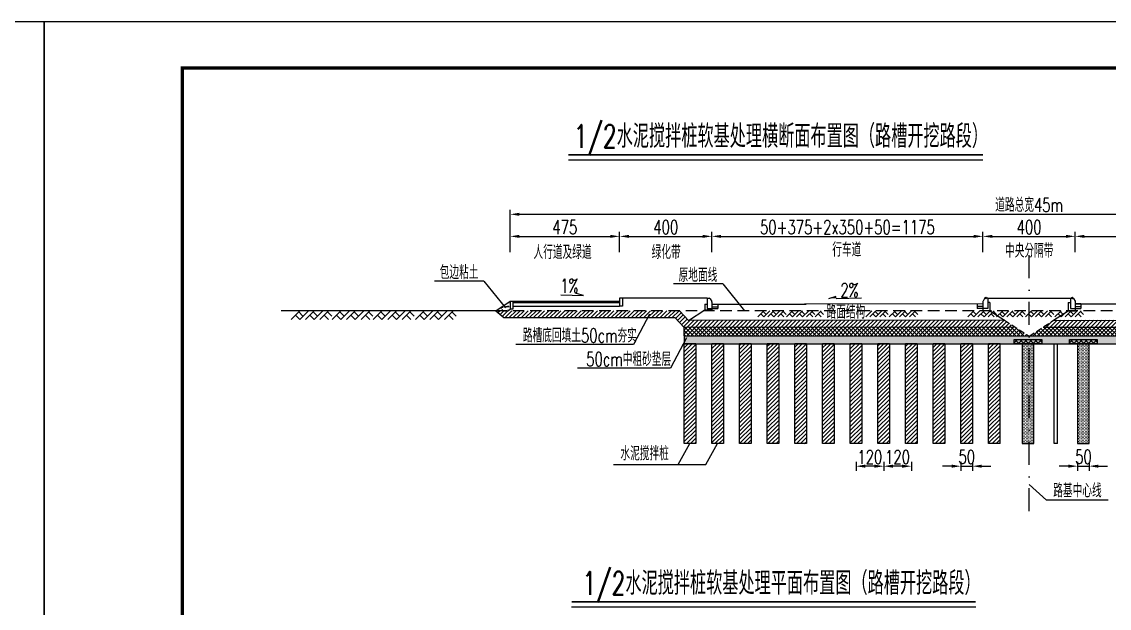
# Model space of a CAD drawing. Extents: x 216 to 3576, y 696 to 993.
# Drawn here: x 1051.2 to 1286.9, y 865.5 to 992.5 of the extents above; entities that cross this region are included whole.
import ezdxf
from ezdxf.enums import TextEntityAlignment as Align

# ---------------------------------------------------------------- set-up
doc = ezdxf.new("R2010")
doc.units = 0
doc.header["$LTSCALE"] = 5
doc.header["$PDMODE"] = 32
doc.header["$PDSIZE"] = 0.3
for name, pattern in [('DASHDOT', [1, 0.5, -0.25, 0, -0.25]), ('DASHED', [19.05, 12.7, -6.35]), ('HIDDEN', [0.375, 0.25, -0.125]), ('RICAD_LTYPE1', [0])]:
    doc.linetypes.add(name, pattern=pattern)
doc.layers.get('0').update_dxf_attribs({"linetype": 'CONTINUOUS'})
doc.layers.get('DEFPOINTS').update_dxf_attribs({"linetype": 'RICAD_LTYPE1'})
for name, color, linetype in [('2', 2, 'HIDDEN'), ('PP-COM', 7, 'CONTINUOUS'), ('YOLLOW', 2, 'CONTINUOUS'), ('图框', 7, 'CONTINUOUS'), ('填充', 8, 'CONTINUOUS'), ('尺寸标注', 4, 'CONTINUOUS'), ('文字', 7, 'CONTINUOUS'), ('次轮廓', 7, 'CONTINUOUS'), ('结构', 7, 'CONTINUOUS'), ('绿化', 3, 'CONTINUOUS'), ('道路结构', 7, 'CONTINUOUS')]:
    doc.layers.add(name, color=color, linetype=linetype)
doc.layers.add('标注', color=4, linetype='CONTINUOUS', lineweight=15)
doc.styles.get("Standard").update_dxf_attribs({"font": 'simplex1.shx', "width": 0.7, "bigfont": 'hztxt.shx'})
doc.dimstyles.new('比例1：200', dxfattribs={"dimtxt": 3, "dimasz": 2, "dimexe": 1, "dimexo": 1, "dimgap": 0.5, "dimtad": 1, "dimlfac": 20, "dimzin": 13, "dimdsep": 46, "dimtxsty": 'Standard', "dimcen": -0.09, "dimclrd": 256, "dimclre": 256, "dimclrt": 7, "dimaunit": 1, "dimadec": 0, "dimazin": 0, "dimtfac": 0.0005, "dimtix": 1, "dimtmove": 2, "dimatfit": 3, "dimfxl": 0, "dimtolj": 1, "dimtzin": 13, "dimarcsym": 0})
pattern_1 = [(45, (-1684.68915, 1.19334), (-0.44194174, 0.44194174), [])]
pattern_2 = [(45, (-1684.68915, 1.19325), (-0.44194174, 0.44194174), [])]
pattern_3 = [(45, (420, 592.9256), (-0.44194174, 0.44194174), [])]
pattern_4 = [(45, (420, 592.9256), (-0.44194174, 0.44194174), []), (135, (420, 592.9256), (-0.44194174, -0.44194174), [])]

# ---------------------------------------------------------------- blocks, each defined once
blk = doc.blocks.new('cs2')
for p, q in [((4729.56, 1070.97), (4729.56, 1069.04)), ((4729.92, 1071.66), (4729.6, 1071.1)), ((4730.59, 1071.79), (4730.14, 1071.79)), ((4730.59, 1071.79), (4730.59, 1069.54)), ((4730.59, 1069.54), (4729.56, 1069.54))]:
    blk.add_line(p, q)
for centre, start, end in [((4729.81, 1070.97), 150.42, 180), ((4730.14, 1071.54), 90, 150.42)]:
    blk.add_arc(centre, 0.25, start, end)
blk.add_point((4730.18, 1071.79))
blk = doc.blocks.new('*D123')
at = {"layer": 'DEFPOINTS', "color": 0}
for p in [(1180.77, 946.06), (1157.02, 941.61), (1180.77, 941.61)]:
    blk.add_point(p, dxfattribs=at)
at = {"layer": '标注', "lineweight": -2}
for p, q in [((1157.02, 942.61), (1157.02, 947.06)), ((1159.02, 946.06), (1178.77, 946.06)), ((1180.77, 942.61), (1180.77, 947.06))]:
    blk.add_line(p, q, dxfattribs=at)
at = {"layer": '标注'}
for points in [[(1159.02, 946.39), (1159.02, 945.73), (1157.02, 946.06)], [(1178.77, 946.39), (1178.77, 945.73), (1180.77, 946.06)]]:
    blk.add_solid(points, dxfattribs=at)
at = {"layer": '标注', "color": 7, "insert": (1168.89, 948.06), "char_height": 3, "attachment_point": 5}
blk.add_mtext('\\A1;475', dxfattribs=at)
blk = doc.blocks.new('*D124')
at = {"layer": 'DEFPOINTS', "color": 0}
for p in [(1200.77, 946.06), (1180.77, 941.61), (1200.77, 941.61)]:
    blk.add_point(p, dxfattribs=at)
at = {"layer": '标注', "lineweight": -2}
for p, q in [((1180.77, 942.61), (1180.77, 947.06)), ((1182.77, 946.06), (1198.77, 946.06)), ((1200.77, 942.61), (1200.77, 947.06))]:
    blk.add_line(p, q, dxfattribs=at)
at = {"layer": '标注'}
for points in [[(1182.77, 946.39), (1182.77, 945.73), (1180.77, 946.06)], [(1198.77, 946.39), (1198.77, 945.73), (1200.77, 946.06)]]:
    blk.add_solid(points, dxfattribs=at)
at = {"layer": '标注', "color": 7, "insert": (1190.77, 948.06), "char_height": 3, "attachment_point": 5}
blk.add_mtext('\\A1;400', dxfattribs=at)
blk = doc.blocks.new('*D125')
at = {"layer": 'DEFPOINTS', "color": 0}
for p in [(1259.52, 946.06), (1200.77, 941.61), (1259.52, 941.61)]:
    blk.add_point(p, dxfattribs=at)
at = {"layer": '标注', "lineweight": -2}
for p, q in [((1200.77, 942.61), (1200.77, 947.06)), ((1202.77, 946.06), (1257.52, 946.06)), ((1259.52, 942.61), (1259.52, 947.06))]:
    blk.add_line(p, q, dxfattribs=at)
at = {"layer": '标注'}
for points in [[(1202.77, 946.39), (1202.77, 945.73), (1200.77, 946.06)], [(1257.52, 946.39), (1257.52, 945.73), (1259.52, 946.06)]]:
    blk.add_solid(points, dxfattribs=at)
at = {"layer": '标注', "color": 7, "insert": (1230.14, 948.06), "char_height": 3, "attachment_point": 5}
blk.add_mtext('\\A1;50+375+2x350+50=1175', dxfattribs=at)
blk = doc.blocks.new('*D126')
at = {"layer": 'DEFPOINTS', "color": 0}
for p in [(1279.52, 946.06), (1259.52, 941.61), (1279.52, 941.61)]:
    blk.add_point(p, dxfattribs=at)
at = {"layer": '标注', "lineweight": -2}
for p, q in [((1259.52, 942.61), (1259.52, 947.06)), ((1261.52, 946.06), (1277.52, 946.06)), ((1279.52, 942.61), (1279.52, 947.06))]:
    blk.add_line(p, q, dxfattribs=at)
at = {"layer": '标注'}
for points in [[(1261.52, 946.39), (1261.52, 945.73), (1259.52, 946.06)], [(1277.52, 946.39), (1277.52, 945.73), (1279.52, 946.06)]]:
    blk.add_solid(points, dxfattribs=at)
at = {"layer": '标注', "color": 7, "insert": (1269.52, 948.06), "char_height": 3, "attachment_point": 5}
blk.add_mtext('\\A1;400', dxfattribs=at)
blk = doc.blocks.new('*D127')
at = {"layer": 'DEFPOINTS', "color": 0}
for p in [(1338.27, 946.06), (1279.52, 941.61), (1338.27, 941.61)]:
    blk.add_point(p, dxfattribs=at)
at = {"layer": '标注', "lineweight": -2}
for p, q in [((1279.52, 942.61), (1279.52, 947.06)), ((1281.52, 946.06), (1336.27, 946.06)), ((1338.27, 942.61), (1338.27, 947.06))]:
    blk.add_line(p, q, dxfattribs=at)
at = {"layer": '标注'}
for points in [[(1281.52, 946.39), (1281.52, 945.73), (1279.52, 946.06)], [(1336.27, 946.39), (1336.27, 945.73), (1338.27, 946.06)]]:
    blk.add_solid(points, dxfattribs=at)
at = {"layer": '标注', "color": 7, "insert": (1308.89, 948.06), "char_height": 3, "attachment_point": 5}
blk.add_mtext('\\A1;50+2x350+375+50=1175', dxfattribs=at)
blk = doc.blocks.new('*D128')
at = {"layer": 'DEFPOINTS', "color": 0}
for p in [(1382.02, 950.84), (1157.02, 941.61), (1382.02, 941.61)]:
    blk.add_point(p, dxfattribs=at)
at = {"layer": '标注', "lineweight": -2}
for p, q in [((1157.02, 944.84), (1157.02, 951.84)), ((1159.02, 950.84), (1380.02, 950.84)), ((1382.02, 944.84), (1382.02, 951.84))]:
    blk.add_line(p, q, dxfattribs=at)
at = {"layer": '标注'}
for points in [[(1159.02, 951.17), (1159.02, 950.51), (1157.02, 950.84)], [(1380.02, 951.17), (1380.02, 950.51), (1382.02, 950.84)]]:
    blk.add_solid(points, dxfattribs=at)
at = {"layer": '标注', "color": 7, "insert": (1269.52, 952.84), "char_height": 3, "attachment_point": 5}
blk.add_mtext('\\A1;道路总宽45m', dxfattribs=at)
blk = doc.blocks.new('*D122')
at = {"layer": 'DEFPOINTS', "color": 0}
for p in [(1280.04, 898.27), (1282.54, 898.27), (1282.54, 896.3)]:
    blk.add_point(p, dxfattribs=at)
at = {"layer": '尺寸标注', "lineweight": -2}
for p, q in [((1278.04, 896.3), (1276.04, 896.3)), ((1280.04, 897.27), (1280.04, 895.3)), ((1280.04, 896.3), (1282.54, 896.3)), ((1282.54, 897.27), (1282.54, 895.3)), ((1284.54, 896.3), (1286.54, 896.3))]:
    blk.add_line(p, q, dxfattribs=at)
at = {"layer": '尺寸标注'}
for points in [[(1278.04, 896.63), (1278.04, 895.96), (1280.04, 896.3)], [(1284.54, 896.63), (1284.54, 895.96), (1282.54, 896.3)]]:
    blk.add_solid(points, dxfattribs=at)
at = {"layer": '尺寸标注', "color": 7, "insert": (1281.29, 898.3), "char_height": 3, "attachment_point": 5}
blk.add_mtext('\\A1;50', dxfattribs=at)
blk = doc.blocks.new('series')
at = {"width": 0.75}
for tag, height, p in [('页码', 4, (-35, -19)), ('图名', 5, (-220, -282)), ('图号', 5, (-20, -282))]:
    blk.add_attdef(tag, text='', height=height, dxfattribs=at).set_placement(p, align=Align.MIDDLE_CENTER)
blk = doc.blocks.new('*D135')
at = {"layer": 'DEFPOINTS', "color": 0}
for p in [(1254.75, 898.27), (1257.25, 898.27), (1257.25, 896.29)]:
    blk.add_point(p, dxfattribs=at)
at = {"layer": '尺寸标注', "lineweight": -2}
for p, q in [((1252.75, 896.29), (1250.75, 896.29)), ((1254.75, 897.27), (1254.75, 895.29)), ((1254.75, 896.29), (1257.25, 896.29)), ((1257.25, 897.27), (1257.25, 895.29)), ((1259.25, 896.29), (1261.25, 896.29))]:
    blk.add_line(p, q, dxfattribs=at)
at = {"layer": '尺寸标注'}
for points in [[(1252.75, 896.63), (1252.75, 895.96), (1254.75, 896.29)], [(1259.25, 896.63), (1259.25, 895.96), (1257.25, 896.29)]]:
    blk.add_solid(points, dxfattribs=at)
at = {"layer": '尺寸标注', "color": 7, "insert": (1256, 898.29), "char_height": 3, "attachment_point": 5}
blk.add_mtext('\\A1;50', dxfattribs=at)
blk = doc.blocks.new('*D136')
at = {"layer": 'DEFPOINTS', "color": 0}
for p in [(1238, 898.24), (1244, 898.24), (1238, 896.29)]:
    blk.add_point(p, dxfattribs=at)
at = {"layer": '尺寸标注', "lineweight": -2}
for p, q in [((1238, 897.24), (1238, 895.29)), ((1242, 896.29), (1240, 896.29)), ((1244, 897.24), (1244, 895.29))]:
    blk.add_line(p, q, dxfattribs=at)
at = {"layer": '尺寸标注'}
for points in [[(1240, 896.63), (1240, 895.96), (1238, 896.29)], [(1242, 896.63), (1242, 895.96), (1244, 896.29)]]:
    blk.add_solid(points, dxfattribs=at)
at = {"layer": '尺寸标注', "color": 7, "insert": (1241, 898.29), "char_height": 3, "attachment_point": 5}
blk.add_mtext('\\A1;120', dxfattribs=at)
blk = doc.blocks.new('*D137')
at = {"layer": 'DEFPOINTS', "color": 0}
for p in [(1232, 898.24), (1238, 898.24), (1232, 896.29)]:
    blk.add_point(p, dxfattribs=at)
at = {"layer": '尺寸标注', "lineweight": -2}
for p, q in [((1232, 897.24), (1232, 895.29)), ((1236, 896.29), (1234, 896.29)), ((1238, 897.24), (1238, 895.29))]:
    blk.add_line(p, q, dxfattribs=at)
at = {"layer": '尺寸标注'}
for points in [[(1234, 896.63), (1234, 895.96), (1232, 896.29)], [(1236, 896.63), (1236, 895.96), (1238, 896.29)]]:
    blk.add_solid(points, dxfattribs=at)
at = {"layer": '尺寸标注', "color": 7, "insert": (1235, 898.29), "char_height": 3, "attachment_point": 5}
blk.add_mtext('\\A1;120', dxfattribs=at)
blk = doc.blocks.new('123')
at = {"color": 7}
blk.add_lwpolyline([(635.99, 695.53), (635.99, 992.53), (215.99, 992.53), (215.99, 695.53)], close=True, dxfattribs=at)

msp = doc.modelspace()

# ---------------------------------------------------------------- hatches: boundary and pattern name
h = msp.add_hatch()
h.set_pattern_fill('ANSI31', color=256, scale=5, style=0)
h.set_pattern_definition([(45, (-1684.68915, 1.1911), (-0.44194174, 0.44194174), [])])
h.paths.add_polyline_path([(1197.24636, 922.81229), (1197.24636, 901.21229), (1194.74636, 901.21229), (1194.74636, 922.81229)])
h = msp.add_hatch()
h.set_pattern_fill('ANSI31', color=256, scale=5, style=0)
h.set_pattern_definition(pattern_2)
h.paths.add_polyline_path([(1203.24636, 922.81229), (1203.24636, 901.21229), (1200.74636, 901.21229), (1200.74636, 922.81229)])
h = msp.add_hatch()
h.set_pattern_fill('ANSI31', color=256, scale=5, style=0)
h.set_pattern_definition(pattern_2)
h.paths.add_polyline_path([(1209.24636, 922.81229), (1209.24636, 901.21229), (1206.74636, 901.21229), (1206.74636, 922.81229)])
h = msp.add_hatch()
h.set_pattern_fill('ANSI31', color=256, scale=5, style=0)
h.set_pattern_definition([(45, (-1684.68915, 1.1935), (-0.44194174, 0.44194174), [])])
h.paths.add_polyline_path([(1215.24636, 922.81039), (1215.24636, 901.21039), (1212.74636, 901.21039), (1212.74636, 922.81039)])
h = msp.add_hatch()
h.set_pattern_fill('ANSI31', color=256, scale=5, style=0)
h.set_pattern_definition(pattern_1)
h.paths.add_polyline_path([(1221.24636, 922.80802), (1221.24636, 901.20802), (1218.74636, 901.20802), (1218.74636, 922.80802)])
h = msp.add_hatch()
h.set_pattern_fill('ANSI31', color=256, scale=5, style=0)
h.set_pattern_definition(pattern_1)
h.paths.add_polyline_path([(1227.24636, 922.80802), (1227.24636, 901.20802), (1224.74636, 901.20802), (1224.74636, 922.80802)])
h = msp.add_hatch()
h.set_pattern_fill('ANSI31', color=256, scale=5, style=0)
h.set_pattern_definition(pattern_1)
h.paths.add_polyline_path([(1233.24636, 922.80802), (1233.24636, 901.20802), (1230.74636, 901.20802), (1230.74636, 922.80802)])
h = msp.add_hatch()
h.set_pattern_fill('ANSI31', color=256, scale=5, style=0)
h.set_pattern_definition(pattern_1)
h.paths.add_polyline_path([(1239.24636, 922.80802), (1239.24636, 901.20802), (1236.74636, 901.20802), (1236.74636, 922.80802)])
h = msp.add_hatch()
h.set_pattern_fill('ANSI31', color=256, scale=5, style=0)
h.set_pattern_definition(pattern_1)
h.paths.add_polyline_path([(1245.24636, 922.80802), (1245.24636, 901.20802), (1242.74636, 901.20802), (1242.74636, 922.80802)])
h = msp.add_hatch()
h.set_pattern_fill('ANSI31', color=256, scale=5, style=0)
h.set_pattern_definition(pattern_1)
h.paths.add_polyline_path([(1251.24636, 922.80802), (1251.24636, 901.20802), (1248.74636, 901.20802), (1248.74636, 922.80802)])
h = msp.add_hatch()
h.set_pattern_fill('ANSI31', color=256, scale=5, style=0)
h.set_pattern_definition(pattern_1)
h.paths.add_polyline_path([(1257.24636, 922.80802), (1257.24636, 901.20802), (1254.74636, 901.20802), (1254.74636, 922.80802)])
h = msp.add_hatch()
h.set_pattern_fill('ANSI31', color=256, scale=5, style=0)
h.set_pattern_definition(pattern_1)
h.paths.add_polyline_path([(1263.24636, 922.80802), (1263.24636, 901.20802), (1260.74636, 901.20802), (1260.74636, 922.80802)])
at = {"layer": 'YOLLOW'}
h = msp.add_hatch(dxfattribs=at)
h.set_pattern_fill('AR-CONC', color=256, scale=0.25, style=0)
h.set_pattern_definition([(50, (420, 592.9256), (1.7931505, -0.1568803), [0.1875, -2.0625]), (355, (420, 592.9256), (-0.3468783, 1.8804803), [0.15, -1.65]), (100.4514, (420.1494, 592.9125), (1.4462735, 1.723599), [0.1593505, -1.7528553]), (46.1842, (420, 593.4256), (2.6681026, -0.4137975), [0.28125, -3.09375]), (96.6356, (420.2223, 593.3911), (2.336657, 2.435295), [0.239026, -2.6292825]), (351.1842, (420, 593.4256), (2.336655, 2.4352965), [0.225, -2.475]), (21, (420.25, 593.3006), (1.4922676, -1.0065472), [0.1875, -2.0625]), (326, (420.25, 593.3006), (0.6082883, 1.812875), [0.15, -1.65]), (71.4514, (420.3744, 593.2167), (2.1005566, 0.8063262), [0.1593505, -1.7528553]), (37.5, (420, 592.9256), (0.03039964, 0.83223463), [0, -1.63, 0, -1.675, 0, -1.65625]), (7.5, (420, 592.9256), (0.6576738, 0.9860293), [0, -0.955, 0, -1.5925, 0, -0.63125]), (327.5, (419.4425, 592.9256), (1.3345561, -0.0563872), [0, -0.625, 0, -1.95, 0, -2.5875]), (317.5, (419.1925, 592.9256), (1.4579654, 0.2502625), [0, -0.8125, 0, -1.295, 0, -1.8375])])
h.paths.add_polyline_path([(1157.01933, 932.02219), (1153.9225, 929.95764), (1156.52642, 929.95764), (1157.01933, 930.28625)])
h = msp.add_hatch(dxfattribs=at)
h.set_pattern_fill('ANSI31', color=256, scale=5, style=0)
h.set_pattern_definition(pattern_3)
h.paths.add_polyline_path([(1153.9225, 929.95764), (1155.65935, 928.45764), (1192.75568, 928.45764), (1194.74946, 926.32868), (1266.48985, 926.41183), (1264.17968, 927.9092), (1195.70191, 927.8298), (1193.70917, 929.95764)])
h = msp.add_hatch(dxfattribs=at)
h.set_pattern_fill('ANSI31', color=256, scale=5, style=0)
h.set_pattern_definition(pattern_3)
h.paths.add_polyline_path([(1274.84206, 927.89824), (1272.53604, 926.40356), (1344.29036, 926.40356), (1346.28297, 928.45764), (1383.3793, 928.45764), (1385.09015, 929.95764), (1345.32948, 929.95764), (1343.33675, 927.8298)])
h = msp.add_hatch(dxfattribs=at)
h.set_pattern_fill('AR-SAND', color=256, style=0)
h.set_pattern_definition([(37.5, (420, 592.9256), (-0.0629934, 1.9268238), [0, -1.52, 0, -1.7, 0, -1.625]), (7.5, (420, 592.9256), (1.769777, 2.822146), [0, -0.82, 0, -1.37, 0, -0.525]), (327.5, (418.77, 592.9256), (3.114142, 0.005659), [0, -0.5, 0, -1.8, 0, -2.35]), (317.5, (418.77, 592.9256), (3.0061266, 0.8776756), [0, -0.25, 0, -1.18, 0, -1.35])])
edge = h.paths.add_edge_path()
edge.add_line((1194.74786, 924.51239), (1194.74636, 922.81093))
edge.add_line((1194.74636, 922.81093), (1344.29022, 922.84533))
edge.add_line((1344.29022, 922.84533), (1344.28987, 924.38054))
edge.add_line((1344.28987, 924.38054), (1194.74786, 924.51228))
at = {"layer": '填充'}
h = msp.add_hatch(dxfattribs=at)
h.set_pattern_fill('ANSI37', color=256, scale=5, style=0)
h.set_pattern_definition(pattern_4)
h.paths.add_polyline_path([(1194.74946, 926.32743), (1194.74786, 924.51239), (1269.51974, 924.44646), (1266.48985, 926.41183)])
h = msp.add_hatch(dxfattribs=at)
h.set_pattern_fill('ANSI37', color=256, scale=5, style=0)
h.set_pattern_definition(pattern_4)
h.paths.add_polyline_path([(1272.53604, 926.40356), (1269.51974, 924.44646), (1344.29161, 924.38054), (1344.29036, 926.40356)])
at = {"layer": '尺寸标注'}
h = msp.add_hatch(dxfattribs=at)
h.set_pattern_fill('ANSI37', color=8, scale=6, style=0)
h.set_pattern_definition([(135, (2492.30475, 298.19584), (0.5303301, 0.5303301), []), (45, (2492.30475, 298.19584), (0.5303301, -0.5303301), [])])
h.paths.add_polyline_path([(1272.29051, 922.81053), (1266.29051, 922.81053), (1266.29134, 923.74653), (1272.29051, 923.74653)])
h = msp.add_hatch(dxfattribs=at)
h.set_pattern_fill('ANSI37', color=8, scale=6, style=0)
h.set_pattern_definition([(135, (2504.30475, 298.19584), (0.5303301, 0.5303301), []), (45, (2504.30475, 298.19584), (0.5303301, -0.5303301), [])])
h.paths.add_polyline_path([(1284.29051, 922.81053), (1278.29051, 922.81053), (1278.29134, 923.74653), (1284.29051, 923.74653)])
at = {"layer": '次轮廓'}
h = msp.add_hatch(dxfattribs=at)
h.set_pattern_fill('DOTS', color=256, scale=5, style=0)
h.set_pattern_definition([(180, (2540.30475, 298.19584), (-0.15625, 0.3125), [0, -0.3125])])
h.paths.add_polyline_path([(1268.04051, 922.81053), (1268.04051, 901.21053), (1270.54051, 901.21053), (1270.54051, 922.81053)])
h = msp.add_hatch(dxfattribs=at)
h.set_pattern_fill('DOTS', color=256, scale=5, style=0)
h.set_pattern_definition([(180, (2552.30475, 298.19584), (-0.15625, 0.3125), [0, -0.3125])])
h.paths.add_polyline_path([(1280.04051, 922.81053), (1280.04051, 901.21053), (1282.54051, 901.21053), (1282.54051, 922.81053)])

# ---------------------------------------------------------------- linework, layer by layer
for p, q in [((1169.66947, 962.64048), (1259.52152, 962.64048)), ((1153.9225, 929.95764), (1157.01933, 932.02219)), ((1157.01933, 932.02219), (1180.76933, 932.02219)), ((1157.61933, 931.72219), (1180.76933, 931.72219)), ((1199.22752, 931.40814), (1199.74655, 931.40814)), ((1199.22752, 931.40814), (1199.74655, 931.40814)), ((1199.22752, 931.40814), (1199.22752, 930.15814)), ((1199.74655, 932.65814), (1199.74655, 930.40814)), ((1199.74655, 932.65814), (1200.19805, 932.65814)), ((1200.41547, 932.53155), (1200.73674, 931.96554)), ((1200.76933, 931.84213), (1200.76933, 930.15814)), ((1200.76933, 931.40814), (1219.51933, 931.40814)), ((1200.76933, 931.40814), (1200.76933, 930.15814)), ((1200.76933, 931.40814), (1200.76933, 930.10814)), ((1202.01933, 931.40814), (1202.01933, 930.80814)), ((1202.01933, 931.20814), (1202.01933, 931.00814)), ((1219.51933, 931.40814), (1221.1801, 931.40814)), ((1259.51933, 931.45764), (1220.85056, 931.40814)), ((1258.26933, 931.45764), (1258.26933, 930.85764)), ((1258.26933, 931.25764), (1258.26933, 931.05764)), ((1259.51933, 931.45764), (1259.51933, 930.15764)), ((1261.01933, 931.70764), (1260.5421, 931.70764)), ((1261.01933, 931.70764), (1261.01933, 929.95764)), ((1278.01933, 931.70764), (1278.49655, 931.70764)), ((1278.01933, 931.70764), (1278.01933, 929.95764)), ((1279.51933, 931.45764), (1279.51933, 930.15764)), ((1280.76933, 931.45764), (1279.51933, 931.45764)), ((1279.51933, 931.45356), (1318.1881, 931.45356)), ((1280.76933, 931.45764), (1280.76933, 931.30764)), ((1280.76933, 931.45764), (1280.76933, 931.25764)), ((1280.76933, 931.45764), (1280.76933, 930.85764)), ((1280.76933, 931.25764), (1280.76933, 931.05764)), ((1153.9225, 929.95764), (1107.41522, 929.95764)), ((1156.52642, 929.95764), (1157.01933, 930.28625)), ((1157.61933, 930.92219), (1180.76933, 930.92219)), ((1195.70191, 927.8298), (1199.22752, 930.15814)), ((1199.22752, 930.15814), (1200.76933, 930.15814)), ((1199.74655, 930.40814), (1200.76933, 930.40814)), ((1200.76933, 930.80814), (1202.01933, 930.80814)), ((1200.76933, 930.40814), (1202.01933, 930.40814)), ((1200.77322, 930.37838), (1200.77322, 930.37838)), ((1202.01933, 931.00814), (1202.01933, 930.40814)), ((1258.26933, 931.05764), (1258.26933, 930.50764)), ((1258.26933, 930.95764), (1258.26933, 930.65764)), ((1259.51933, 930.85764), (1258.26933, 930.85764)), ((1258.26933, 930.85764), (1258.26933, 930.45764)), ((1258.26933, 930.65764), (1258.26933, 930.45764)), ((1259.51933, 930.45764), (1258.26933, 930.45764)), ((1261.01933, 929.95764), (1259.51933, 929.95764)), ((1261.01933, 929.95764), (1264.17968, 927.9092)), ((1274.84206, 927.89824), (1278.01933, 929.95764)), ((1278.01933, 929.95764), (1279.51933, 929.95764)), ((1279.51933, 930.85764), (1280.76933, 930.85764)), ((1279.51933, 930.45764), (1280.76933, 930.45764)), ((1280.76933, 931.05764), (1280.76933, 930.50764)), ((1280.76933, 930.95764), (1280.76933, 930.65764)), ((1280.76933, 930.85764), (1280.76933, 930.45764)), ((1280.76933, 930.65764), (1280.76933, 930.45764)), ((1194.74636, 901.21229), (1194.74636, 922.81229)), ((1197.24636, 922.81074), (1194.74636, 922.81093)), ((1197.24636, 922.81229), (1197.24636, 901.21229)), ((1200.74636, 901.21229), (1200.74636, 922.81229)), ((1203.24636, 922.8121), (1200.74636, 922.81229)), ((1203.24636, 922.81229), (1203.24636, 901.21229)), ((1206.74636, 901.21229), (1206.74636, 922.81229)), ((1209.24636, 922.81202), (1206.74636, 922.8122)), ((1209.24636, 922.81229), (1209.24636, 901.21229)), ((1215.24636, 922.81229), (1212.74636, 922.81248)), ((1212.74636, 901.21039), (1212.74636, 922.81039)), ((1215.24636, 922.81039), (1215.24636, 901.21039)), ((1221.24636, 922.8121), (1218.74636, 922.81229)), ((1218.74636, 901.20802), (1218.74636, 922.80802)), ((1221.24636, 922.80802), (1221.24636, 901.20802)), ((1227.24636, 922.8121), (1224.74636, 922.81229)), ((1224.74636, 901.20802), (1224.74636, 922.80802)), ((1227.24636, 922.80802), (1227.24636, 901.20802)), ((1233.24636, 922.8121), (1230.74636, 922.81229)), ((1230.74636, 901.20802), (1230.74636, 922.80802)), ((1233.24636, 922.80802), (1233.24636, 901.20802)), ((1239.24636, 922.8121), (1236.74636, 922.81229)), ((1236.74636, 901.20802), (1236.74636, 922.80802)), ((1239.24636, 922.80802), (1239.24636, 901.20802)), ((1245.24636, 922.80802), (1242.74636, 922.80821)), ((1242.74636, 901.20802), (1242.74636, 922.80802)), ((1245.24636, 922.80802), (1245.24636, 901.20802)), ((1251.24636, 922.8121), (1248.74636, 922.81229)), ((1248.74636, 901.20802), (1248.74636, 922.80802)), ((1251.24636, 922.80802), (1251.24636, 901.20802)), ((1257.24636, 922.8121), (1254.74636, 922.81229)), ((1254.74636, 901.20802), (1254.74636, 922.80802)), ((1257.24636, 922.80802), (1257.24636, 901.20802)), ((1263.24636, 922.8121), (1260.74636, 922.81229)), ((1260.74636, 901.20802), (1260.74636, 922.80802)), ((1197.24636, 901.21229), (1194.74636, 901.21229)), ((1203.24636, 901.21229), (1200.74636, 901.21229)), ((1209.24636, 901.21229), (1206.74636, 901.21229)), ((1215.24636, 901.21039), (1212.74636, 901.21039)), ((1221.24636, 901.20802), (1218.74636, 901.20802)), ((1227.24636, 901.20802), (1224.74636, 901.20802)), ((1233.24636, 901.20802), (1230.74636, 901.20802)), ((1239.24636, 901.20802), (1236.74636, 901.20802)), ((1245.24636, 901.20802), (1242.74636, 901.20802)), ((1251.24636, 901.20802), (1248.74636, 901.20802)), ((1257.24636, 901.20802), (1254.74636, 901.20802)), ((1263.24636, 901.20802), (1260.74636, 901.20802)), ((1170.34817, 865.8494), (1257.95914, 865.8494))]:
    msp.add_line(p, q)
at = {"linetype": 'Continuous'}
for p, q in [((1279.51933, 931.45764), (1279.51933, 931.45764)), ((1200.76933, 930.80814), (1200.76933, 930.80814)), ((1200.76933, 930.30814), (1200.76933, 930.30814)), ((1279.51933, 930.85764), (1279.51933, 930.85764)), ((1279.51933, 930.35764), (1279.51933, 930.35764))]:
    msp.add_line(p, q, dxfattribs=at)
at = {"linetype": 'HIDDEN', "ltscale": 2}
msp.add_line((1385.09015, 929.95764), (1153.9225, 929.95764), dxfattribs=at)
at = {"color": 2}
for p, q in [((1187.25221, 929.18256), (1183.75282, 922.62012)), ((1195.27279, 924.06175), (1191.7734, 917.49931)), ((1183.75282, 922.62012), (1158.28662, 922.62012)), ((1191.7734, 917.49931), (1171.63158, 917.49931)), ((1193.43476, 896.66016), (1195.99636, 901.21229)), ((1199.43476, 896.66016), (1201.99636, 901.21229)), ((1179.41343, 896.66016), (1199.43476, 896.66016))]:
    msp.add_line(p, q, dxfattribs=at)
at = {"linetype": 'DASHED', "ltscale": 0.02}
for p, q in [((1264.17968, 927.9092), (1269.51933, 924.44822)), ((1269.51933, 924.44822), (1274.84206, 927.89824))]:
    msp.add_line(p, q, dxfattribs=at)
at = {"const_width": 0.4}
for points in [[(1169.66947, 963.71486), (1259.52152, 963.71486)], [(1170.34817, 866.92378), (1257.95914, 866.92378)]]:
    msp.add_lwpolyline(points, dxfattribs=at)
at = {"color": 7}
msp.add_lwpolyline([(1167.98626, 933.38271), (1172.95147, 933.28341), (1171.43568, 933.67261)], dxfattribs=at)
for centre, start, end in [((1200.19805, 932.40814), 29.5799619, 90), ((1200.51933, 931.84213), 0, 29.5799619)]:
    msp.add_arc(centre, 0.25, start, end)
at = {"layer": '2', "linetype": 'DASHDOT', "ltscale": 2}
msp.add_line((1269.51933, 886.51879), (1269.51933, 945.46933), dxfattribs=at)
at = {"layer": 'YOLLOW'}
for p, q in [((1151.3257, 936.37142), (1140.64877, 936.37142)), ((1151.3257, 936.37142), (1156.05034, 930.57161)), ((1203.1094, 935.75745), (1192.43247, 935.75745)), ((1203.1094, 935.75745), (1207.83404, 929.95764)), ((1111.42172, 929.95764), (1109.54672, 928.08264)), ((1111.42172, 928.08264), (1110.48422, 929.02014)), ((1112.12882, 928.78975), (1111.19132, 929.72725)), ((1113.29672, 929.95764), (1111.42172, 928.08264)), ((1114.54672, 929.95764), (1112.67172, 928.08264)), ((1114.54672, 928.08264), (1113.60922, 929.02014)), ((1115.25382, 928.78975), (1114.31632, 929.72725)), ((1116.42172, 929.95764), (1114.54672, 928.08264)), ((1117.67172, 929.95764), (1115.79672, 928.08264)), ((1117.67172, 928.08264), (1116.73422, 929.02014)), ((1118.37882, 928.78975), (1117.44132, 929.72725)), ((1120.3322, 929.95764), (1118.4572, 928.08264)), ((1120.3322, 928.08264), (1119.3947, 929.02014)), ((1121.03931, 928.78975), (1120.10181, 929.72725)), ((1122.2072, 929.95764), (1120.3322, 928.08264)), ((1123.4572, 929.95764), (1121.5822, 928.08264)), ((1123.4572, 928.08264), (1122.5197, 929.02014)), ((1124.16431, 928.78975), (1123.22681, 929.72725)), ((1125.3322, 929.95764), (1123.4572, 928.08264)), ((1126.5822, 929.95764), (1124.7072, 928.08264)), ((1126.5822, 928.08264), (1125.6447, 929.02014)), ((1127.28931, 928.78975), (1126.35181, 929.72725)), ((1129.24268, 929.95764), (1127.36768, 928.08264)), ((1129.24268, 928.08264), (1128.30518, 929.02014)), ((1129.94979, 928.78975), (1129.01229, 929.72725)), ((1131.11768, 929.95764), (1129.24268, 928.08264)), ((1132.36768, 929.95764), (1130.49268, 928.08264)), ((1132.36768, 928.08264), (1131.43018, 929.02014)), ((1133.07479, 928.78975), (1132.13729, 929.72725)), ((1134.24268, 929.95764), (1132.36768, 928.08264)), ((1135.49268, 929.95764), (1133.61768, 928.08264)), ((1135.49268, 928.08264), (1134.55518, 929.02014)), ((1136.19979, 928.78975), (1135.26229, 929.72725)), ((1138.39898, 929.95764), (1136.52398, 928.08264)), ((1138.39898, 928.08264), (1137.46148, 929.02014)), ((1139.10608, 928.78975), (1138.16858, 929.72725)), ((1140.27398, 929.95764), (1138.39898, 928.08264)), ((1141.52398, 929.95764), (1139.64898, 928.08264)), ((1141.52398, 928.08264), (1140.58648, 929.02014)), ((1142.23108, 928.78975), (1141.29358, 929.72725)), ((1143.39898, 929.95764), (1141.52398, 928.08264)), ((1144.64898, 929.95764), (1142.77398, 928.08264)), ((1144.64898, 928.08264), (1143.71148, 929.02014)), ((1145.35608, 928.78975), (1144.41858, 929.72725)), ((1212.00261, 929.95764), (1210.69011, 928.64514)), ((1212.00261, 928.64514), (1211.34636, 929.30139)), ((1212.49758, 929.14011), (1211.84133, 929.79636)), ((1213.31511, 929.95764), (1212.00261, 928.64514)), ((1214.19011, 929.95764), (1212.87761, 928.64514)), ((1214.19011, 928.64514), (1213.53386, 929.30139)), ((1214.68508, 929.14011), (1214.02883, 929.79636)), ((1215.50261, 929.95764), (1214.19011, 928.64514)), ((1216.37761, 929.95764), (1215.06511, 928.64514)), ((1216.37761, 928.64514), (1215.72136, 929.30139)), ((1216.87258, 929.14011), (1216.21633, 929.79636)), ((1218.23995, 929.95764), (1216.92745, 928.64514)), ((1218.23995, 928.64514), (1217.5837, 929.30139)), ((1218.73492, 929.14011), (1218.07867, 929.79636)), ((1219.55245, 929.95764), (1218.23995, 928.64514)), ((1220.42745, 929.95764), (1219.11495, 928.64514)), ((1220.42745, 928.64514), (1219.7712, 929.30139)), ((1220.92242, 929.14011), (1220.26617, 929.79636)), ((1221.73995, 929.95764), (1220.42745, 928.64514)), ((1222.61495, 929.95764), (1221.30245, 928.64514)), ((1222.61495, 928.64514), (1221.9587, 929.30139)), ((1223.10992, 929.14011), (1222.45367, 929.79636)), ((1224.47729, 929.95764), (1223.16479, 928.64514)), ((1224.47729, 928.64514), (1223.82104, 929.30139)), ((1224.97226, 929.14011), (1224.31601, 929.79636)), ((1235.4357, 929.95764), (1234.1232, 928.64514)), ((1236.3107, 929.95764), (1234.9982, 928.64514)), ((1236.3107, 928.64514), (1235.65445, 929.30139)), ((1236.80568, 929.14011), (1236.14943, 929.79636)), ((1237.6232, 929.95764), (1236.3107, 928.64514)), ((1238.4982, 929.95764), (1237.1857, 928.64514)), ((1238.4982, 928.64514), (1237.84195, 929.30139)), ((1238.99318, 929.14011), (1238.33693, 929.79636)), ((1240.53261, 929.95764), (1239.22011, 928.64514)), ((1240.53261, 928.64514), (1239.87636, 929.30139)), ((1241.02758, 929.14011), (1240.37133, 929.79636)), ((1241.84511, 929.95764), (1240.53261, 928.64514)), ((1242.72011, 929.95764), (1241.40761, 928.64514)), ((1242.72011, 928.64514), (1242.06386, 929.30139)), ((1243.21508, 929.14011), (1242.55883, 929.79636)), ((1244.03261, 929.95764), (1242.72011, 928.64514)), ((1244.90761, 929.95764), (1243.59511, 928.64514)), ((1244.90761, 928.64514), (1244.25136, 929.30139)), ((1245.40258, 929.14011), (1244.74633, 929.79636)), ((1257.56038, 929.95764), (1256.24788, 928.64514)), ((1257.56038, 928.64514), (1256.90413, 929.30139)), ((1258.05536, 929.14011), (1257.39911, 929.79636)), ((1258.87288, 929.95764), (1257.56038, 928.64514)), ((1259.74788, 929.95764), (1258.43538, 928.64514)), ((1259.74788, 928.64514), (1259.09163, 929.30139)), ((1260.24286, 929.14011), (1259.58661, 929.79636)), ((1261.06038, 929.95764), (1259.74788, 928.64514)), ((1261.93538, 929.95764), (1260.62288, 928.64514)), ((1261.93538, 928.64514), (1261.27913, 929.30139)), ((1262.43036, 929.14011), (1261.77411, 929.79636)), ((1263.79772, 929.95764), (1262.48522, 928.64514)), ((1263.79772, 928.64514), (1263.14147, 929.30139)), ((1264.2927, 929.14011), (1263.63645, 929.79636)), ((1265.11022, 929.95764), (1263.79772, 928.64514)), ((1265.98522, 929.95764), (1264.67272, 928.64514)), ((1265.98522, 928.64514), (1265.32897, 929.30139)), ((1266.4802, 929.14011), (1265.82395, 929.79636)), ((1267.29772, 929.95764), (1265.98522, 928.64514)), ((1268.17272, 929.95764), (1266.86022, 928.64514)), ((1268.17272, 928.64514), (1267.51647, 929.30139)), ((1268.6677, 929.14011), (1268.01145, 929.79636)), ((1270.03506, 929.95764), (1268.72256, 928.64514)), ((1270.03506, 928.64514), (1269.37881, 929.30139)), ((1270.53004, 929.14011), (1269.87379, 929.79636)), ((1271.34756, 929.95764), (1270.03506, 928.64514)), ((1272.22256, 929.95764), (1270.91006, 928.64514)), ((1272.22256, 928.64514), (1271.56631, 929.30139)), ((1272.71754, 929.14011), (1272.06129, 929.79636)), ((1273.53506, 929.95764), (1272.22256, 928.64514)), ((1274.41006, 929.95764), (1273.09756, 928.64514)), ((1274.41006, 928.64514), (1273.75381, 929.30139)), ((1274.90504, 929.14011), (1274.24879, 929.79636)), ((1276.44446, 929.95764), (1275.13196, 928.64514)), ((1276.44446, 928.64514), (1275.78821, 929.30139)), ((1276.93944, 929.14011), (1276.28319, 929.79636)), ((1277.75696, 929.95764), (1276.44446, 928.64514)), ((1278.63196, 929.95764), (1277.31946, 928.64514)), ((1278.63196, 928.64514), (1277.97571, 929.30139)), ((1279.12694, 929.14011), (1278.47069, 929.79636)), ((1279.94446, 929.95764), (1278.63196, 928.64514)), ((1280.81946, 929.95764), (1279.50696, 928.64514)), ((1280.81946, 928.64514), (1280.16321, 929.30139)), ((1281.31444, 929.14011), (1280.65819, 929.79636))]:
    msp.add_line(p, q, dxfattribs=at)
at = {"layer": '图框', "const_width": 0.7}
msp.add_lwpolyline([(1465.99162, 982.52876), (1085.99162, 982.52876), (1085.99162, 705.52876), (1465.99162, 705.52876), (1465.99162, 982.52876)], dxfattribs=at)
at = {"layer": '尺寸标注', "color": 1}
for p, q in [((1194.74786, 924.51239), (1194.74636, 922.81229)), ((1194.74786, 924.51239), (1344.29161, 924.38054)), ((1194.74636, 922.81229), (1344.29023, 922.81229))]:
    msp.add_line(p, q, dxfattribs=at)
at = {"layer": '尺寸标注'}
for points in [[(1272.29051, 922.81053), (1266.29051, 922.81053), (1266.29134, 923.74653), (1272.29051, 923.74653), (1272.29051, 922.81053)], [(1284.29051, 922.81053), (1278.29051, 922.81053), (1278.29134, 923.74653), (1284.29051, 923.74653), (1284.29051, 922.81053)]]:
    msp.add_lwpolyline(points, dxfattribs=at)
at = {"layer": '文字', "ltscale": 10}
for p, q in [((1226.12198, 932.58754, -0.05458), (1227.71553, 933.08292, -0.05458)), ((1227.72305, 932.63973, -0.05458), (1233.17702, 932.73602, -0.05458))]:
    msp.add_line(p, q, dxfattribs=at)
at = {"layer": '文字', "color": 2}
for p, q in [((1273.28897, 888.94743), (1269.51883, 892.34425)), ((1286.63943, 888.94743), (1273.28897, 888.94743))]:
    msp.add_line(p, q, dxfattribs=at)
at = {"layer": '文字', "ltscale": 10}
msp.add_solid([(1226.12198, 932.58754, -0.05458), (1227.71553, 933.08292, -0.05458), (1227.72305, 932.63973, -0.05458)], dxfattribs=at)
at = {"layer": '次轮廓'}
for p, q in [((1263.24636, 901.20802), (1263.24636, 922.80802)), ((1274.94051, 901.21053), (1274.94051, 922.81053)), ((1275.64051, 901.21053), (1275.64051, 922.81053)), ((1275.64051, 901.21053), (1274.94051, 901.21053))]:
    msp.add_line(p, q, dxfattribs=at)
at = {"layer": '结构', "color": 1, "linetype": 'DASHED', "ltscale": 5}
for p, q in [((1268.04051, 922.81053), (1268.04051, 901.21053)), ((1270.54051, 901.21053), (1270.54051, 922.81053)), ((1280.04051, 922.81053), (1280.04051, 901.21053)), ((1282.54051, 901.21053), (1282.54051, 922.81053)), ((1268.04051, 901.21053), (1270.54051, 901.21053)), ((1280.04051, 901.21053), (1282.54051, 901.21053))]:
    msp.add_line(p, q, dxfattribs=at)
at = {"layer": '绿化'}
for p, q in [((1199.74655, 932.65814), (1180.76933, 932.65814)), ((1260.5421, 932.70764), (1278.49655, 932.70764)), ((1194.74786, 924.51239), (1194.74946, 926.32743))]:
    msp.add_line(p, q, dxfattribs=at)
for points in [[(1153.9225, 929.95764), (1155.65935, 928.45764), (1192.75568, 928.45764), (1194.74946, 926.32743)], [(1264.17968, 927.9092), (1195.70191, 927.8298), (1193.70917, 929.95764)], [(1272.53604, 926.40356), (1344.29165, 926.40356), (1346.28297, 928.45764), (1383.3793, 928.45764), (1385.11616, 929.95764)], [(1274.84206, 927.89824), (1343.33675, 927.8298), (1345.32948, 929.95764)], [(1266.48985, 926.41183), (1194.74946, 926.32743)]]:
    msp.add_lwpolyline(points, dxfattribs=at)
at = {"layer": '道路结构'}
for p, q in [((1157.01933, 932.02219), (1157.01933, 930.28625)), ((1157.61933, 932.02219), (1157.61933, 930.28625)), ((1180.76933, 932.65814), (1180.76933, 930.92219)), ((1181.36933, 932.65814), (1181.36933, 930.92219)), ((1157.61933, 930.28625), (1157.01933, 930.28625)), ((1181.36933, 930.92219), (1180.76933, 930.92219))]:
    msp.add_line(p, q, dxfattribs=at)

# ---------------------------------------------------------------- block references
at = {"layer": 'PP-COM'}
msp.add_blockref('cs2', (-3470.04563, -139.08138), dxfattribs=at)
at = {"layer": 'PP-COM', "xscale": -1}
msp.add_blockref('cs2', (6009.08428, -139.08138), dxfattribs=at)
at = {"layer": '图框'}
ref = msp.add_blockref('series', (1475.99162, 992.52876), dxfattribs=at)
ref.add_attrib('页码', '第  3  页     共  8  页', dxfattribs={"layer": '0', "height": 4, "width": 0.7}).set_placement((1440.99162, 973.52876), align=Align.MIDDLE_CENTER)
ref.add_attrib('图名', '特殊路基处理设计图', dxfattribs={"layer": '0', "height": 5, "width": 0.7}).set_placement((1255.99162, 710.52876), align=Align.MIDDLE_CENTER)
ref.add_attrib('图号', 'S3-17', dxfattribs={"layer": '0', "height": 5, "width": 0.7}).set_placement((1455.99162, 710.52876), align=Align.MIDDLE_CENTER)
at = {"layer": '尺寸标注'}
for p in [(420, 0), (840, 0)]:
    msp.add_blockref('123', p, dxfattribs=at)

# ---------------------------------------------------------------- texts
at = {"color": 7, "width": 0.7}
for s, p in [('1/2水泥搅拌桩软基处理横断面布置图（路槽开挖路段）', (1170.82707, 965.24363)), ('1/2水泥搅拌桩软基处理平面布置图（路槽开挖路段）', (1172.71597, 868.45255))]:
    msp.add_text(s, height=5, dxfattribs=at).set_placement(p)
at = {"width": 0.7}
for s, p in [('包边粘土', (1141.75869, 936.78971)), ('原地面线', (1193.54239, 936.17574))]:
    msp.add_text(s, height=3, dxfattribs=at).set_placement(p)
for s, rotation, p in [('路面结构', 0.1010346, (1225.6038, 929.71536)), ('路槽底回填土50cm夯实', 359.8989654, (1159.79152, 924.60955)), ('50cm中粗砂垫层', 359.8989654, (1173.5265, 919.48874))]:
    msp.add_text(s, height=3, rotation=rotation, dxfattribs=at).set_placement(p, align=Align.MIDDLE_LEFT)
msp.add_text('水泥搅拌桩', height=3, dxfattribs=at).set_placement((1180.93352, 899.04123), align=Align.MIDDLE_LEFT)
at = {"layer": '文字', "width": 0.7}
for s, p in [('人行道及绿道', (1162.09937, 941.14111)), ('绿化带', (1187.70203, 941.14111)), ('行车道', (1226.85675, 941.68031)), ('中央分隔带', (1264.29369, 941.45363)), ('1%', (1167.89918, 933.85346)), ('2%', (1228.60963, 932.92348))]:
    msp.add_text(s, height=3, dxfattribs=at).set_placement(p)
msp.add_text('路基中心线', height=3, dxfattribs=at).set_placement((1274.74872, 891.01867), align=Align.MIDDLE_LEFT)

# ---------------------------------------------------------------- dimensions: what is measured, and where the dimension line sits
at = {"layer": '尺寸标注'}
for base, p1, p2, picture, middle in [((1231.99636, 896.29446), (1237.99636, 898.23562), (1231.99636, 898.23562), '*D137', (1234.99636, 898.29446)), ((1237.99636, 896.29446), (1243.99636, 898.23562), (1237.99636, 898.23562), '*D136', (1240.99636, 898.29446))]:
    dim = msp.add_linear_dim(base=base, p1=p1, p2=p2, angle=180, dimstyle='比例1：200', override={"dimtxsty": 'Standard'}, dxfattribs=at)
    dim.commit()
    dim.dimension.update_dxf_attribs({"geometry": picture, "text_midpoint": middle})
for base, p1, p2, picture, middle in [((1257.24636, 896.29446), (1254.74636, 898.26504), (1257.24636, 898.26504), '*D135', (1255.99636, 898.29446)), ((1282.54051, 896.29697), (1280.04051, 898.26755), (1282.54051, 898.26755), '*D122', (1281.29051, 898.29697))]:
    dim = msp.add_linear_dim(base=base, p1=p1, p2=p2, dimstyle='比例1：200', override={"dimtxsty": 'Standard'}, dxfattribs=at)
    dim.commit()
    dim.dimension.update_dxf_attribs({"geometry": picture, "text_midpoint": middle})
at = {"layer": '标注'}
for base, p1, p2, text, picture, middle in [((1382.01933, 950.83916), (1157.01933, 941.60968), (1382.01933, 941.60968), '道路总宽45m', '*D128', (1269.51933, 952.83916)), ((1259.51933, 946.05971), (1200.76933, 941.60968), (1259.51933, 941.60968), '50+375+2x350+50=1175', '*D125', (1230.14433, 948.05971)), ((1279.51933, 946.05971), (1259.51933, 941.60968), (1279.51933, 941.60815), '400', '*D126', (1269.51933, 948.05971)), ((1338.26933, 946.05971), (1279.51933, 941.60815), (1338.26933, 941.60968), '50+2x350+375+50=1175', '*D127', (1308.89433, 948.05971))]:
    dim = msp.add_linear_dim(base=base, p1=p1, p2=p2, text=text, dimstyle='比例1：200', override={"dimtxsty": 'Standard'}, dxfattribs=at)
    dim.commit()
    dim.dimension.update_dxf_attribs({"geometry": picture, "text_midpoint": middle})
for base, p1, p2, picture, middle in [((1180.76933, 946.05971), (1157.01933, 941.60968), (1180.76933, 941.60968), '*D123', (1168.89433, 948.05971)), ((1200.76933, 946.05971), (1180.76933, 941.60968), (1200.76933, 941.60968), '*D124', (1190.76933, 948.05971))]:
    dim = msp.add_linear_dim(base=base, p1=p1, p2=p2, dimstyle='比例1：200', override={"dimtxsty": 'Standard'}, dxfattribs=at)
    dim.commit()
    dim.dimension.update_dxf_attribs({"geometry": picture, "text_midpoint": middle})

doc.saveas('drawing.dxf')
